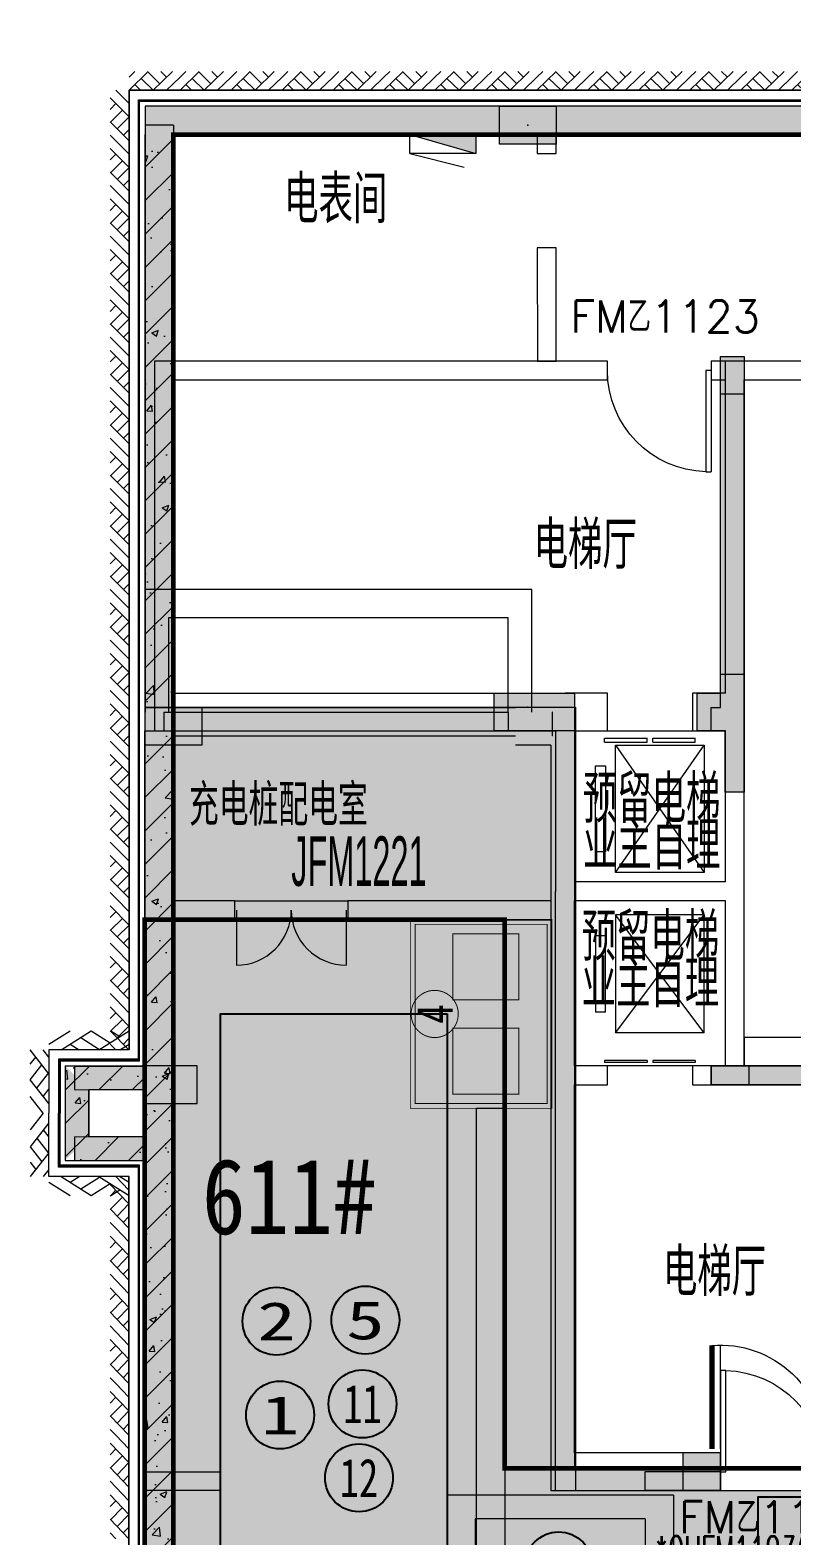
# Model space of a CAD drawing. Extents: x -264757 to 86229, y 4049843 to 4347093.
# Drawn here: x -90275 to -82201, y 4215028 to 4230986 of the extents above; entities that cross this region are included whole.
import ezdxf
from ezdxf.enums import TextEntityAlignment as Align

# ---------------------------------------------------------------- set-up
doc = ezdxf.new("R2010")
doc.units = 0
doc.header["$LTSCALE"] = 1000
doc.header["$MEASUREMENT"] = 0
doc.linetypes.add('DASH', pattern=[0.35, 0.25, -0.1])
doc.layers.get('0').update_dxf_attribs({"color": 8})
for name, color, linetype in [('AX-01DK-PB01$0$AX-001DK-01-PB01-02$0$A-3-Htch(wall)', 8, 'Continuous'), ('AX-01DK-PB01$0$AX-03CK-02-PB01$0$AX-03CK-02-PB01$0$PUB_HATCH', 8, 'Continuous'), ('AX-01DK-PB01$0$AX-03CK-02-PB01$0$AX-03CK-02-PB01$0$人防$0$人防$0$DOOR_FIRE_TEXT', 8, 'Continuous'), ('PUB_HATCH', 8, 'Continuous'), ('不利因素11-尽端停车', 7, 'Continuous'), ('不利因素12-不满足一次性出车', 7, 'Continuous'), ('不利因素2-紧邻集水坑、排水沟', 7, 'Continuous'), ('不利因素5-单面靠墙', 7, 'Continuous'), ('不利因素9-坡道上停车', 7, 'Continuous'), ('不可售车位', 255, 'Continuous'), ('普通车位', 7, 'Continuous')]:
    doc.layers.add(name, color=color, linetype=linetype)
doc.layers.add('AX-01DK-PB01$0$AX-001DK-01-PB01-02$0$A-3-WinF(Text)', color=8, linetype='Continuous', plot=False)
doc.layers.add('AX-01DK-PB01$0$AX-03CK-02-PB01$0$AX-03CK-02-PB01$0$WINDOW_TEXT', color=8, linetype='Continuous', plot=False)
doc.layers.add('无关图层', color=8, linetype='Continuous', lineweight=0)
doc.layers.add('无关图层 @ 1', color=8, linetype='Continuous', lineweight=0)
doc.layers.add('车位归属楼栋范围线', color=7, linetype='Continuous', true_color=0x19e6c7)
doc.styles.add('AX-01DK-PB01$0$AX-001DK-01-PB01-02$0$_TCH_WINDOW', font='SIMPLEX', dxfattribs={"bigfont": 'GBCBIG'})
doc.styles.add('AX-01DK-PB01$0$AX-03CK-02-PB01$0$AX-03CK-02-PB01$0$_TCH_DIM', font='SIMPLEX', dxfattribs={"bigfont": 'GBCBIG'})
doc.styles.add('AX-01DK-PB01$0$AX-03CK-02-PB01$0$AX-03CK-02-PB01$0$_TCH_DIM_T3', font='SIMPLEX', dxfattribs={"width": 0.705882, "bigfont": 'GBCBIG'})
doc.styles.add('AX-01DK-PB01$0$AX-03CK-02-PB01$0$AX-03CK-02-PB01$0$人防$0$人防$0$_TCH_DIM', font='$ GAD E', dxfattribs={"width": 0.7, "bigfont": '$ GAD C'})
doc.styles.add('AX-01DK-PB01$0$Standard', font='gbenor.shx', dxfattribs={"bigfont": 'gbcbig.shx'})
doc.styles.add('AX-01DK-PB01$1$AX-001DK-01-PB01-02$0$Standard', font='gbenor.shx', dxfattribs={"bigfont": 'gbcbig.shx'})
doc.styles.add('AX-01DK-PB01$1$AX-001DK-01-PB01-02$0$黑体', font='simhei.ttf')
doc.styles.add('AX-ACK-P01-WALL$0$黑体', font='simhei.ttf')
doc.styles.add('SX-ACK-PB01-WNC-ALL$0$黑体', font='simhei.ttf')
doc.styles.add('坑编号', font='', dxfattribs={"width": 0.8})
doc.styles.add('黑体', font='simhei.ttf')
doc.styles.get('坑编号').set_extended_font_data('SimSun')

# ---------------------------------------------------------------- blocks, each defined once
blk = doc.blocks.new('A$C7e5eb487')
at = {"layer": '普通车位', "true_color": 0xf18f8e}
h = blk.add_hatch(color=11, dxfattribs=at)
h.dxf.hatch_style = 1
h.paths.add_polyline_path([(2400, 0), (2400, -5300), (0, -5300), (0, 0)])
blk = doc.blocks.new('普通车位')
at = {"layer": '无关图层'}
for p, q in [((-2.253, 3.186), (0.077, 3.764)), ((1.352, -1.38), (0.077, 3.764)), ((-1.889, 2.967), (-0.142, 3.4)), ((1.001, -1.21), (-0.142, 3.4)), ((-0.977, -1.958), (-2.253, 3.186)), ((-0.746, -1.643), (-1.889, 2.967)), ((-0.746, -1.643), (1.001, -1.21)), ((-0.977, -1.958), (1.352, -1.38))]:
    blk.add_line(p, q, dxfattribs=at)
for points in [[(0.074, 2.527), (0.879, 1.777)], [(-1.673, 2.094), (-2.033, 1.054)]]:
    blk.add_lwpolyline(points, dxfattribs=at)
blk.add_lwpolyline([(0.76, -0.239), (-0.987, -0.673), (-1.011, -0.575), (0.736, -0.142)], close=True, dxfattribs=at)
for centre, start, end in [((0.074, 2.527), 283.9287, 316.9845), ((-1.673, 2.094), 250.873, 283.9287)]:
    blk.add_arc(centre, 1.1, start, end, dxfattribs=at)
at = {"layer": '普通车位', "xscale": -0.0009999999999999812, "yscale": 0.0009999999999999812, "zscale": 0.0009999999999999812, "rotation": 13.92873520577783}
blk.add_blockref('A$C7e5eb487', (0.077, 3.764), dxfattribs=at)
blk = doc.blocks.new('SX-ACK-PB01-WNC-ALL$0$20200722.21183209')
at = {"layer": '不利因素5-单面靠墙', "true_color": 0x6d711d}
h = blk.add_hatch(color=66, dxfattribs=at)
h.dxf.hatch_style = 1
edge = h.paths.add_edge_path()
edge.add_arc((360, 360), 360, 0, 360)
at = {"layer": '不利因素5-单面靠墙'}
blk.add_circle((360, 360), 360, dxfattribs=at)
at = {"layer": '不利因素5-单面靠墙', "style": 'SX-ACK-PB01-WNC-ALL$0$黑体', "width": 1.390625}
blk.add_text('5', height=407, dxfattribs=at).set_placement((156, 156), (564, 156), align=Align.FIT)
blk = doc.blocks.new('20200722.21185040')
at = {"layer": '不利因素11-尽端停车', "true_color": 0xf21b23}
h = blk.add_hatch(color=240, dxfattribs=at)
h.dxf.hatch_style = 1
edge = h.paths.add_edge_path()
edge.add_arc((360, 360), 360, 0, 360)
at = {"layer": '不利因素11-尽端停车'}
blk.add_circle((360, 360), 360, dxfattribs=at)
at = {"layer": '不利因素11-尽端停车', "style": '黑体', "width": 0.695313}
blk.add_text('11', height=407.3, dxfattribs=at).set_placement((156, 156), (564, 156), align=Align.FIT)
blk = doc.blocks.new('20200722.21185335')
at = {"layer": '不利因素12-不满足一次性出车', "true_color": 0x201adc}
h = blk.add_hatch(color=182, dxfattribs=at)
h.dxf.hatch_style = 1
edge = h.paths.add_edge_path()
edge.add_arc((360, 360), 360, 0, 360)
at = {"layer": '不利因素12-不满足一次性出车'}
blk.add_circle((360, 360), 360, dxfattribs=at)
at = {"layer": '不利因素12-不满足一次性出车', "style": '黑体', "width": 0.695313}
blk.add_text('12', height=407.3, dxfattribs=at).set_placement((156, 156), (564, 156), align=Align.FIT)
blk = doc.blocks.new('20200722.21182239')
at = {"layer": '不利因素2-紧邻集水坑、排水沟', "true_color": 0xc46e92}
h = blk.add_hatch(color=233, dxfattribs=at)
h.dxf.hatch_style = 1
edge = h.paths.add_edge_path()
edge.add_arc((360, 360), 360, 0, 360)
at = {"layer": '不利因素2-紧邻集水坑、排水沟'}
blk.add_circle((360, 360), 360, dxfattribs=at)
at = {"layer": '不利因素2-紧邻集水坑、排水沟', "style": '黑体', "width": 1.390625}
blk.add_text('2', height=407, dxfattribs=at).set_placement((156, 156), (564, 156), align=Align.FIT)
blk = doc.blocks.new('afafafa')
at = {"layer": '不可售车位', "true_color": 0x757b8a}
h = blk.add_hatch(color=8, dxfattribs=at)
h.dxf.hatch_style = 1
h.paths.add_polyline_path([(2400, 0), (2400, -10400), (0, -10400), (0, 0)])
at = {"layer": '不可售车位', "color": 8, "true_color": 0x757b8a}
blk.add_lwpolyline([(2400, 0), (2400, -10400), (0, -10400), (0, 0)], close=True, dxfattribs=at)
blk = doc.blocks.new('销控车位')
at = {"layer": '不可售车位', "true_color": 0x757b8a}
h = blk.add_hatch(color=8, dxfattribs=at)
h.dxf.hatch_style = 1
h.paths.add_polyline_path([(2400, 0), (2400, -5300), (0, -5300), (0, 0)])
at = {"layer": '不可售车位', "color": 8, "true_color": 0x757b8a}
blk.add_lwpolyline([(2400, 0), (2400, -5300), (0, -5300), (0, 0)], close=True, dxfattribs=at)
blk = doc.blocks.new('AX-01DK-PB01-RFTC')
at = {"layer": '无关图层'}
h = blk.add_hatch(color=251, dxfattribs=at)
h.dxf.hatch_style = 1
h.paths.add_polyline_path([(19773, -61220), (19773, -62171), (18423, -62170), (18423, -70471), (12324, -70471), (12323, -62170), (7773, -62170), (7777, -120370), (8177, -120370), (8177, -120315), (14323, -119683), (14322, -126122), (25972, -126122), (25972, -124922), (26822, -124926), (26822, -122452), (33923, -122452), (33923, -124922), (34773, -124922), (34773, -126122), (41373, -126125), (41373, -124372), (41823, -124372), (41823, -122152), (41447, -122152), (41447, -120270), (48923, -120270), (48923, -123125), (49323, -123125), (49323, -124675), (51824, -124674), (51824, -124055), (54717, -124055), (54717, -125871), (56816, -125871), (56816, -116250), (55967, -116250), (55967, -111420), (63072, -111420), (63072, -103570), (62080, -103570), (62073, -94584), (64569, -94584), (64573, -65385), (66999, -65385), (67002, -52470), (67402, -52470), (67397, -31965), (65807, -31965), (65807, -26418), (68456, -26418), (68457, -17070), (67422, -17070), (67422, -13843), (60301, -13843), (60302, -3770), (55750, -3770), (55750, -12070), (49652, -12070), (49649, -9275), (45355, -9275), (45349, -3821), (40751, -3820), (40750, -12070), (34663, -12070), (34649, -3820), (25757, -3820), (25757, -12071), (19650, -12071), (19650, -3820), (10752, -3820), (10751, -12072), (4662, -12071), (4661, -3769), (4150, -3770), (100, -3769), (100, -23171), (-701, -23171), (-701, -29550), (100, -29550), (11250, -29550), (11250, -32020), (12100, -32020), (12100, -32970), (10750, -32970), (10754, -41272), (4647, -41271), (4650, -32970), (1953, -32970), (1953, -34670), (100, -34670), (100, -57801), (9743, -57801), (9743, -57272), (13567, -57272), (13567, -56751), (15417, -56751), (15416, -58750), (18923, -58750), (18923, -61220)])
h.paths.add_polyline_path([(41812, -58753), (48919, -58753), (48919, -61220), (49773, -61220), (49773, -62170), (48419, -62173), (48426, -70475), (42319, -70475), (42324, -67872), (39323, -67876), (39323, -62423), (41812, -62423)], flags=16)
h.paths.add_polyline_path([(33923, -58751), (33923, -61220), (34773, -61220), (34773, -62170), (33423, -62171), (33430, -70475), (27323, -70475), (27323, -62171), (26373, -62170), (26373, -60670), (26815, -60670), (26823, -58751), (31623, -58751), (31623, -58751)], flags=16)
h.paths.add_polyline_path([(40754, -41272), (34647, -41271), (34650, -32970), (33700, -32970), (33700, -31470), (34142, -31470), (34150, -29551), (38951, -29551), (38950, -29550), (41250, -29550), (41250, -32020), (42100, -32020), (42100, -32970), (40750, -32970)], flags=16)
h.paths.add_polyline_path([(49647, -41270), (49655, -38470), (45349, -38475), (45349, -33220), (49142, -33220), (49142, -29550), (56249, -29550), (56250, -32020), (57100, -32020), (57100, -32970), (55749, -32970), (55754, -41271)], flags=16)
h.paths.add_polyline_path([(25764, -41272), (19657, -41271), (19657, -32970), (19150, -32970), (19150, -29550), (26257, -29550), (26250, -32020), (27100, -32020), (27100, -32970), (25757, -32970)], flags=16)
h.paths.add_polyline_path([(41812, -87950), (48919, -87950), (48919, -90420), (49773, -90420), (49773, -91370), (48419, -91370), (48428, -99684), (41519, -99659), (41519, -97070), (39326, -97074), (39319, -91620), (41822, -91620)], flags=16)
h.paths.add_polyline_path([(33925, -87950), (33923, -90420), (34773, -90420), (34773, -91370), (33425, -91370), (33428, -99683), (26519, -99658), (26523, -95371), (27330, -95371), (27324, -91371), (26373, -91370), (26373, -89870), (26823, -89870), (26823, -87951), (31623, -87951), (31623, -87951)], flags=16)
h.paths.add_polyline_path([(18923, -87950), (18922, -90419), (19772, -90419), (19772, -91369), (18420, -91369), (18427, -99677), (11523, -99666), (11523, -95370), (12323, -95370), (12323, -91370), (10974, -91370), (10974, -90420), (11823, -90420), (11823, -87950)], flags=16)
h.paths.add_polyline_path([(62209, -60116), (64273, -60116), (64273, -55267), (62209, -55267)], flags=16)
h.paths.add_polyline_path([(59799, -89432), (61752, -89432), (61752, -84521), (59799, -84521)], flags=16)
blk.add_lwpolyline([(100, -23171), (100, -3769), (4155, -3769), (4150, -3770), (4661, -3769), (4662, -12071), (10751, -12072), (10752, -3820), (19650, -3820)], dxfattribs=at)
blk = doc.blocks.new('AX-01DK-PB01$1$$LinePat$素土夯实')
at = {"layer": '无关图层'}
for p, q in [((0, -210), (210, 0)), ((120, -300), (420, 0)), ((420, 0), (608, -188)), ((495, -300), (795, 0)), ((615, 0), (705, -90)), ((315, -105), (502, -293)), ((210, -210), (300, -300)), ((705, -300), (795, -210))]:
    blk.add_line(p, q, dxfattribs=at)
blk = doc.blocks.new('*U125')
at = {"layer": '无关图层', "const_width": 10}
for points in [[(1000, 0), (-1000, 0), (-1000, 1500), (1000, 1500)], [(950, 50), (-950, 50), (-950, 1450), (950, 1450)], [(-150, 1050), (-850, 1050), (-850, 350), (-150, 350)], [(850, 1050), (150, 1050), (150, 350), (850, 350)]]:
    blk.add_lwpolyline(points, close=True, dxfattribs=at)
blk.add_lwpolyline([(0, 1492, 0.098491), (-96, 1473, 0.098491), (-177, 1419, 0.098491), (-231, 1338, 0.098491), (-250, 1242, 0.098491), (-231, 1146, 0.098491), (-177, 1065, 0.098491), (-96, 1011, 0.098491), (0, 992, 0.098491), (96, 1011, 0.098491), (177, 1065, 0.098491), (231, 1146, 0.098491), (250, 1242, 0.098491), (231, 1338, 0.098491), (177, 1419, 0.098491), (96, 1473, 0.098491)], format="xyb", close=True, dxfattribs=at)
at = {"layer": '无关图层', "style": '坑编号', "width": 0.8}
blk.add_attdef('X', text='', height=380, dxfattribs=at).set_placement((0, 1242), align=Align.MIDDLE_CENTER)
blk = doc.blocks.new('*U187')
at = {"layer": '无关图层'}
ref = blk.add_blockref('*U125', (-84745, 4220559), dxfattribs=dict(at, rotation=90))
ref.add_attrib('X', '4', dxfattribs={"layer": '无关图层 @ 1', "height": 380, "rotation": 90, "style": '坑编号', "width": 0.8}).set_placement((-85987, 4220559), align=Align.MIDDLE_CENTER)
blk = doc.blocks.new('SX-CK-PB001-WNC$1$20211103.13313888')
at = {"layer": '无关图层'}
h = blk.add_hatch(color=256, dxfattribs=at)
h.dxf.hatch_style = 1
h.paths.add_polyline_path([(0, 600), (400, 600), (400, 0), (0, 0)])
blk.add_lwpolyline([(0, 600), (400, 600), (400, 0), (0, 0)], close=True, dxfattribs=at)
blk.add_point((200, 300), dxfattribs=at)
blk = doc.blocks.new('fasdfasdfasdfasdfasdf')
at = {"layer": '不利因素9-坡道上停车', "true_color": 0xe0aa15}
h = blk.add_hatch(color=42, dxfattribs=at)
h.dxf.hatch_style = 1
edge = h.paths.add_edge_path()
edge.add_arc((-119587, 4058555), 720, 0, 360)
at = {"layer": '不利因素9-坡道上停车'}
blk.add_circle((-119587, 4058555), 720, dxfattribs=at)
at = {"layer": '不利因素9-坡道上停车', "style": 'AX-ACK-P01-WALL$0$黑体', "width": 1.390625}
blk.add_text('1', height=815, dxfattribs=at).set_placement((-119994, 4058148), (-119180, 4058148), align=Align.FIT)
blk = doc.blocks.new('PX-03CK-XHS$1$$TWTSYS$00000508')
at = {"layer": '无关图层'}
for p, q in [((-0.5, 0.5), (0.324, 1.224)), ((-0.5, 0.5), (-0.5, -0.5)), ((-0.5, -0.5), (0.5, 0.5)), ((0.5, 0.5), (-0.5, 0.5)), ((0.5, -0.5), (0.5, 0.5)), ((-0.5, -0.5), (0.5, -0.5))]:
    blk.add_line(p, q, dxfattribs=at)
blk.add_solid([(0.5, -0.5), (0.5, 0.5), (-0.5, -0.5)], dxfattribs=at)
blk = doc.blocks.new('AX-01DK-PB01$0$AX-001DK-01-PP01$0$AX-001DK-01-PP01$0$$DORLIB2D$00000127')
at = {"layer": '无关图层'}
for points in [[(-0.533, 0.795), (-0.533, 0.69)], [(-0.033, 0.795), (-0.533, 0.795)], [(-0.033, 0.795), (-0.033, 0.69)], [(0.533, 0.795), (0.033, 0.795)], [(0.033, 0.795), (0.033, 0.69)], [(0.533, 0.795), (0.533, 0.69)], [(-0.033, 0.69), (-0.533, 0.69)], [(0.533, 0.69), (0.033, 0.69)], [(0.5, 0.5), (-0.5, 0.5)]]:
    blk.add_lwpolyline(points, dxfattribs=at)
blk = doc.blocks.new('AX-01DK-PB01$0$$DorLib2D$00000001')
at = {"layer": '无关图层'}
for p, q in [((0.45, 0.975), (0.5, 0.975)), ((0.45, 0), (0.45, 0.975)), ((0.5, 0), (0.5, 0.975)), ((0.5, 0), (0.45, 0))]:
    blk.add_line(p, q, dxfattribs=at)
at = {"layer": '无关图层', "lineweight": 13}
blk.add_arc((0.475, 0), 0.975, 91.4693, 180, dxfattribs=at)
blk = doc.blocks.new('AX-01DK-PB01$0$AX-03CK-02-PB01$0$AX-03CK-02-PB01$0$$U_DORLIB2D$00000009')
at = {"layer": '无关图层'}
blk.add_line((0.5, 0.219), (0.5, 1.213), dxfattribs=at)
at = {"layer": '无关图层', "const_width": 0.05}
blk.add_lwpolyline([(0.583, 0.219), (0.583, 1.219)], dxfattribs=at)
at = {"layer": '无关图层'}
blk.add_arc((0.5, 0.219), 1.001, 85.224, 182.3859, dxfattribs=at)
blk = doc.blocks.new('_FZH')
blk.add_lwpolyline([(-0.5, -0.5), (0.5, -0.5), (0.5, 0.5), (-0.5, 0.5)], close=True)
at = {"layer": 'PUB_HATCH'}
blk.add_solid([(-0.5, -0.5), (0.5, -0.5), (-0.5, 0.5), (0.5, 0.5)], dxfattribs=at)
blk = doc.blocks.new('AX-01DK-PB01$0$AX-03CK-02-PB01$0$AX-03CK-02-PB01$0$人防$0$人防$0$$DorLib2D$00000004')
at = {"layer": '无关图层'}
for p, q in [((-0.485, 0), (-0.485, 0.485)), ((0.485, 0), (0.485, 0.485))]:
    blk.add_line(p, q, dxfattribs=at)
at = {"layer": '无关图层', "lineweight": 13}
for centre, start, end in [((-0.485, 0), 0, 90), ((0.485, 0), 90, 180)]:
    blk.add_arc(centre, 0.485, start, end, dxfattribs=at)

msp = doc.modelspace()

# ---------------------------------------------------------------- hatches: boundary and pattern name
at = {"layer": 'AX-01DK-PB01$0$AX-001DK-01-PB01-02$0$A-3-Htch(wall)'}
msp.add_hatch(color=256, dxfattribs=at).paths.add_polyline_path([(-88759.6, 4223508), (-89059.6, 4223808), (-89059.6, 4204408), (-88759.6, 4204108)])
at = {"layer": 'AX-01DK-PB01$0$AX-03CK-02-PB01$0$AX-03CK-02-PB01$0$PUB_HATCH'}
for points in [[(-89059.6, 4223808), (-88759.6, 4223508), (-85131.5, 4223508.1), (-85131.5, 4223808.1)], [(-84756.6, 4223408), (-84506.6, 4223808.1), (-85131.6, 4223807.9), (-85131.5, 4223407.9)], [(-84506.6, 4223808.1), (-84756.6, 4223408), (-84756.6, 4221633.2), (-84506.6, 4221633.2)], [(-84739.1, 4223758), (-84743.2, 4223758), (-84743.2, 4223508), (-84739.1, 4223508)], [(-84506.6, 4221633.2), (-84756.6, 4221633.2), (-84756.6, 4215507.5), (-84506.6, 4215757.6)], [(-83181.6, 4215508.1), (-83356.6, 4215508.1), (-83356.6, 4215757.7), (-84506.6, 4215757.6), (-84756.6, 4215507.5), (-83181.6, 4215507.8)], [(-82956.8, 4215507.8), (-82956.9, 4215508.1), (-83181.6, 4215508.1), (-83181.6, 4215507.8)]]:
    msp.add_hatch(color=256, dxfattribs=at).paths.add_polyline_path(points)
at = {"layer": '无关图层'}
h = msp.add_hatch(dxfattribs=at)
h.set_pattern_fill('钢筋混凝土', color=256, scale=100)
h.set_pattern_definition([(45, (-4e-05, 0.0001), (-176.776695, 176.776695), []), (50, (-4e-05, 0.0001), (717.26018, -62.752135), [75, -825]), (355, (-4e-05, 0.0001), (-138.75133, 752.19213), [60, -660]), (100.4514, (59.8, -5.2), (578.50938, 689.43954), [63.74019, -701.14211]), (46.1842, (-4e-05, 200), (1067.24105, -165.51901), [112.5, -1237.5]), (96.6356, (88.9, 186.2), (934.6627, 974.11787), [95.6103, -1051.713]), (351.1842, (-4e-05, 200), (934.66195, 974.1186), [90, -990]), (21, (100, 150), (596.90705, -402.61889), [75, -825]), (326, (100, 150), (243.31533, 725.15005), [60, -660]), (71.4514, (149.74, 116.45), (840.22263, 322.5305), [63.74019, -701.14211]), (37.5, (-4e-05, 0.0001), (12.159855, 332.893854), [0, -652, 0, -670, 0, -662.5]), (7.5, (-4e-05, 0.0001), (263.069537, 394.411712), [0, -382, 0, -637, 0, -252.5]), (327.5, (-223, 0.0001), (533.822436, -22.554872), [0, -250, 0, -780, 0, -1035]), (317.5, (-323, 0.0001), (583.18617, 100.10498), [0, -325, 0, -518, 0, -735])])
h.paths.add_polyline_path([(-89056.6, 4229878), (-69839.6, 4229878), (-69839.6, 4244762.1), (-70139.6, 4244762.1), (-70139.6, 4230178), (-89056.6, 4230178)])
for points in [[(-69840, 4229879), (-70140, 4230179), (-89056.2, 4230179), (-88756.2, 4229879)], [(-89056.2, 4229979), (-89056.2, 4223808.1), (-88756.2, 4223808.1), (-88756.2, 4229979)], [(-82706.1, 4227527.9), (-82706.4, 4227127.9), (-82956.3, 4227127.9), (-82955.9, 4227527.9)], [(-83205.5, 4223958.4), (-82956.4, 4223957.1), (-82956.4, 4224158.4), (-82705.5, 4224158.4), (-82705.5, 4222908.1), (-82906.3, 4222908.1), (-82906.3, 4223557.9), (-83205.5, 4223558.4)], [(-85356.3, 4223958.1), (-84506.3, 4223958.1), (-84506.3, 4223558.1), (-85356.3, 4223558.1)], [(-89056.6, 4223808.1), (-88456.6, 4223808.1), (-88456.6, 4223408.1), (-89056.6, 4223408.1)], [(-89654.4, 4219757), (-89904.4, 4220007.7), (-89904.4, 4219006.5), (-89654.4, 4219257.2)], [(-89804.6, 4219757.4), (-89059.9, 4219755.3), (-89059.2, 4220005.3), (-89803.9, 4220007.4)], [(-88506.3, 4220008.6), (-89056.4, 4220008.6), (-89056.4, 4219608.6), (-88506.3, 4219608.6)], [(-83056.3, 4220007.5), (-82656.1, 4220008.1), (-82656.1, 4219807), (-83056.3, 4219806.5)], [(-89803.9, 4219006.8), (-89059.2, 4219008.9), (-89059.9, 4219258.9), (-89804.6, 4219256.8)], [(-89056.4, 4215708.1), (-88256.3, 4215708.1), (-88256.3, 4215508.1), (-89056.4, 4215508.1)], [(-83756.6, 4215708.6), (-82956.4, 4215709.1), (-82956.4, 4215508.1), (-83756.6, 4215507.5)]]:
    msp.add_hatch(color=256, dxfattribs=at).paths.add_polyline_path(points)
h = msp.add_hatch(dxfattribs=at)
h.set_pattern_fill('钢筋混凝土', color=256, scale=100)
h.set_pattern_definition([(45, (-890967.2, 4676018.46), (-176.776695, 176.776695), []), (50, (-890967.2, 4676018.46), (717.2602, -62.75213), [75, -825]), (355, (-890967.2, 4676018.46), (-138.75133, 752.19213), [60, -660]), (100.4514, (-890907.44, 4676013.2), (578.5094, 689.43954), [63.7402, -701.1421]), (46.1842, (-890967.2, 4676218.46), (1067.24105, -165.519), [112.5, -1237.5]), (96.6356, (-890878.3, 4676204.7), (934.6627, 974.1179), [95.6103, -1051.713]), (351.1842, (-890967.2, 4676218.5), (934.662, 974.1186), [90, -990]), (21, (-890867.2, 4676168.46), (596.90705, -402.6189), [75, -825]), (326, (-890867.2, 4676168.46), (243.31533, 725.15005), [60, -660]), (71.4514, (-890817.5, 4676134.9), (840.22263, 322.5305), [63.7402, -701.1421]), (37.5, (-890967.2, 4676018.46), (12.159855, 332.893854), [0, -652, 0, -670, 0, -662.5]), (7.5, (-890967.2, 4676018.46), (263.06954, 394.41171), [0, -382, 0, -637, 0, -252.5]), (327.5, (-891190.2, 4676018.46), (533.82244, -22.55487), [0, -250, 0, -780, 0, -1035]), (317.5, (-891290.2, 4676018.46), (583.18617, 100.10498), [0, -325, 0, -518, 0, -735])])
edge = h.paths.add_edge_path()
edge.add_line((-89056.6, 4223808.1), (-89056.6, 4229878))
edge.add_line((-89056.6, 4229878), (-88756.6, 4229878))
edge.add_line((-88756.6, 4229878), (-88756.6, 4223808.1))
edge.add_line((-88756.6, 4223808.1), (-89056.6, 4223808.1))
h = msp.add_hatch(color=256, dxfattribs=at)
h.dxf.hatch_style = 1
h.paths.add_polyline_path([(-83055.5, 4223557.9), (-83055.5, 4223807.9), (-82956.4, 4223807.9), (-82956.4, 4227527.9), (-82706.4, 4227527.9), (-82705.5, 4223807.9), (-82705.5, 4222907.9), (-82905.5, 4222907.9), (-82905.5, 4223557.9)])
h = msp.add_hatch(dxfattribs=at)
h.set_pattern_fill('钢筋混凝土', color=256, scale=100)
h.set_pattern_definition([(45, (-1655180.34, 3705721.44), (-176.776695, 176.776695), []), (50, (-1655180.34, 3705721.44), (717.26018, -62.75213), [75, -825]), (355, (-1655180.34, 3705721.44), (-138.75133, 752.19213), [60, -660]), (100.4514, (-1655120.6, 3705716.2), (578.50938, 689.43954), [63.7402, -701.1421]), (46.1842, (-1655180.3, 3705921.44), (1067.24105, -165.519), [112.5, -1237.5]), (96.6356, (-1655091.4, 3705907.7), (934.6627, 974.1179), [95.6103, -1051.713]), (351.1842, (-1655180.3, 3705921.4), (934.66195, 974.1186), [90, -990]), (21, (-1655080.34, 3705871.44), (596.90705, -402.6189), [75, -825]), (326, (-1655080.34, 3705871.44), (243.31533, 725.15005), [60, -660]), (71.4514, (-1655030.6, 3705837.9), (840.22263, 322.5305), [63.7402, -701.1421]), (37.5, (-1655180.34, 3705721.44), (12.159855, 332.893854), [0, -652, 0, -670, 0, -662.5]), (7.5, (-1655180.34, 3705721.44), (263.06954, 394.41171), [0, -382, 0, -637, 0, -252.5]), (327.5, (-1655403.34, 3705721.44), (533.822436, -22.55487), [0, -250, 0, -780, 0, -1035]), (317.5, (-1655503.34, 3705721.44), (583.18617, 100.10498), [0, -325, 0, -518, 0, -735])])
h.paths.add_polyline_path([(-88756.3, 4211709.1), (-89056.4, 4211709.1), (-89057.7, 4223557.9), (-88757.5, 4223557.9)])
h = msp.add_hatch(dxfattribs=at)
h.set_pattern_fill('钢筋混凝土', color=256, scale=100)
h.set_pattern_definition([(45, (-96175.03, 4300100.13), (-176.7767, 176.7767), []), (50, (-96175, 4300100.1), (717.26, -62.752), [75, -825]), (355, (-96175, 4300100.1), (-138.751, 752.192), [60, -660]), (100.4514, (-96115.26, 4300094.9), (578.5094, 689.4395), [63.74, -701.142]), (46.1842, (-96175, 4300300.1), (1067.241, -165.519), [112.5, -1237.5]), (96.6356, (-96086.1, 4300286.3), (934.663, 974.118), [95.61, -1051.713]), (351.1842, (-96175, 4300300.1), (934.662, 974.119), [90, -990]), (21, (-96075, 4300250.1), (596.907, -402.619), [75, -825]), (326, (-96075, 4300250.1), (243.315, 725.15), [60, -660]), (71.4514, (-96025.3, 4300216.6), (840.2226, 322.5305), [63.74, -701.142]), (37.5, (-96175.03, 4300100.13), (12.15986, 332.89385), [0, -652, 0, -670, 0, -662.5]), (7.5, (-96175.03, 4300100.13), (263.0695, 394.4117), [0, -382, 0, -637, 0, -252.5]), (327.5, (-96398.03, 4300100.13), (533.8224, -22.5549), [0, -250, 0, -780, 0, -1035]), (317.5, (-96498.03, 4300100.13), (583.1862, 100.105), [0, -325, 0, -518, 0, -735])])
h.paths.add_polyline_path([(-89057.1, 4220007.1), (-89904.4, 4220007.1), (-89904.4, 4219007.1), (-89057.2, 4219007.2), (-89057.2, 4219257.1), (-89654.4, 4219257.1), (-89654.4, 4219757.1), (-89057.3, 4219757.2)])
h = msp.add_hatch(color=256, dxfattribs=at)
h.dxf.hatch_style = 1
h.paths.add_polyline_path([(-79856.3, 4220008), (-83056.3, 4220008.1), (-83056.3, 4219808.1), (-81556.3, 4219808.1), (-81556.3, 4219408.1), (-81356.3, 4219408.1), (-81356.3, 4219808.1), (-79856.3, 4219808.1)])
h = msp.add_hatch(color=256, dxfattribs=at)
h.dxf.hatch_style = 1
h.paths.add_polyline_path([(-83756.6, 4215708.1), (-81556.6, 4215708.1), (-81556.6, 4216558.1), (-81356.6, 4216558.1), (-81356.6, 4215708.1), (-79156.6, 4215708.1), (-79156.6, 4215508.1), (-83756.6, 4215508.1)])
h.paths.add_polyline_path([(-81056.6, 4215508.1), (-79956.6, 4215508.1), (-79956.6, 4215708.1), (-81056.6, 4215708.1)])
h.paths.add_polyline_path([(-82956.4, 4215508.1), (-81856.6, 4215508.1), (-81856.6, 4215708.1), (-82956.4, 4215708.1)], flags=17)

# ---------------------------------------------------------------- linework, layer by layer
for p, q in [((-89226.6, 4230348), (-89227.1, 4220178.8)), ((-89227.1, 4220178.8), (-89226.6, 4230348)), ((-70310.4, 4230348), (-89226.6, 4230348)), ((-89226.6, 4230348), (-70310.4, 4230348)), ((-89127.1, 4220058.8), (-89126.6, 4230248)), ((-89126.6, 4230248), (-70210.4, 4230248)), ((-89117.1, 4220058.8), (-89116.6, 4230238)), ((-89116.6, 4230238), (-70200.4, 4230238)), ((-70190.4, 4230228), (-89106.6, 4230228)), ((-70139.6, 4230178), (-89056.6, 4230178)), ((-89056.6, 4230178), (-89056.6, 4229878)), ((-70140, 4230179), (-89056.2, 4230179)), ((-89056.6, 4223808.1), (-89056.6, 4229878)), ((-89056.2, 4229979), (-89056.2, 4223808.1)), ((-88756.2, 4229979), (-89056.2, 4229979)), ((-88756.6, 4229878.1), (-69839.6, 4229878)), ((-88756.6, 4229878), (-88756.6, 4223808.1)), ((-88756.2, 4229979), (-88756.2, 4223808.1)), ((-69840, 4229879), (-88756.2, 4229879)), ((-84699.6, 4229879), (-84899.6, 4229878.9)), ((-84899.6, 4229878.9), (-84899.5, 4229678)), ((-84699.5, 4229678.1), (-84699.6, 4229879)), ((-84899.5, 4229678), (-84699.5, 4229678.1)), ((-84698.9, 4228678.1), (-84898.9, 4228678)), ((-84898.9, 4228678), (-84898.2, 4227477.8)), ((-84698.2, 4227478), (-84698.9, 4228678.1)), ((-88956.2, 4227477.9), (-88956.2, 4223557.9)), ((-84156.4, 4227477.9), (-88956.2, 4227477.9)), ((-84898.2, 4227477.8), (-84698.2, 4227478)), ((-84156.4, 4227277.9), (-84156.4, 4227477.9)), ((-82905.5, 4227477.9), (-83056.4, 4227477.9)), ((-83056.4, 4227477.9), (-83056.4, 4227277.9)), ((-81405.8, 4227477.9), (-82905.5, 4227477.9)), ((-82905.5, 4223957.9), (-82905.5, 4227477.9)), ((-82905.5, 4227277.9), (-82905.5, 4227477.9)), ((-88756.2, 4227277.9), (-88756.2, 4223957.9)), ((-88756.2, 4227277.9), (-84156.4, 4227277.9)), ((-83056.4, 4227277.9), (-82905.5, 4227277.9)), ((-82705.5, 4227277.9), (-81405.8, 4227277.9)), ((-82705.5, 4223657.9), (-82705.5, 4227277.9)), ((-88756.2, 4223957.9), (-84605.5, 4223957.9)), ((-84155.5, 4223957.9), (-84605.5, 4223957.9)), ((-84155.5, 4223557.9), (-84155.5, 4223957.9)), ((-82905.5, 4223957.9), (-83255.5, 4223957.9)), ((-83255.5, 4223957.9), (-83255.5, 4223557.9)), ((-89059.6, 4223808), (-85131.5, 4223808.1)), ((-89059.6, 4223808), (-89059.6, 4204408)), ((-88756.6, 4223808.1), (-89056.6, 4223808.1)), ((-88756.2, 4223808.1), (-89056.2, 4223808.1)), ((-84506.6, 4223808.1), (-85131.6, 4223807.9)), ((-84506.6, 4223808.1), (-84506.6, 4221633.2)), ((-88856.2, 4223758), (-85206.3, 4223758)), ((-88856.2, 4223758), (-88856.2, 4223558)), ((-85206.3, 4223758), (-85206.3, 4223558)), ((-84739.1, 4223758), (-84743.2, 4223758)), ((-84739.1, 4223508), (-84739.1, 4223758)), ((-82705.5, 4221857.9), (-82705.5, 4223657.9)), ((-88956.2, 4223557.9), (-84705.5, 4223557.9)), ((-88856.2, 4223558), (-85206.3, 4223558)), ((-88759.6, 4223508), (-85131.5, 4223508.1)), ((-88759.6, 4223508), (-88759.6, 4204108)), ((-84739.1, 4223508), (-84743.2, 4223508)), ((-84705.5, 4223557.9), (-84705.5, 4221857.9)), ((-84505.5, 4223557.9), (-84505.5, 4221957.9)), ((-84505.5, 4223557.9), (-84155.5, 4223557.9)), ((-83255.5, 4223557.9), (-82905.5, 4223557.9)), ((-82905.5, 4221957.9), (-82905.5, 4223557.9)), ((-84756.6, 4223408), (-85131.5, 4223407.9)), ((-84756.6, 4223408), (-84756.6, 4221633.2)), ((-82905.5, 4221957.9), (-84505.5, 4221957.9)), ((-88106.9, 4221758.2), (-88757.3, 4221758.2)), ((-88757.3, 4221758.2), (-88757.3, 4221558.2)), ((-88106.9, 4221758.2, 0), (-86906.9, 4221758.2, 0)), ((-88106.9, 4221558.2), (-88106.9, 4221758.2)), ((-84756.6, 4221758.2), (-86906.9, 4221758.2)), ((-86906.9, 4221758.2), (-86906.9, 4221558.2)), ((-84705.5, 4219907.9), (-84705.5, 4221857.9)), ((-82905.5, 4221757.9), (-84505.5, 4221757.9)), ((-84505.5, 4220007.9), (-84505.5, 4221757.9)), ((-82905.5, 4220007.9), (-82905.5, 4221757.9)), ((-82705.5, 4220007.9), (-82705.5, 4221857.9)), ((-88757.3, 4221558.2), (-88106.9, 4221558.2)), ((-88106.9, 4221558.2, 0), (-86906.9, 4221558.2, 0)), ((-86906.9, 4221558.2), (-84756.6, 4221558.2)), ((-84756.6, 4221633.2), (-84756.6, 4215507.5)), ((-84506.6, 4221633.2), (-84506.6, 4215757.6)), ((-83130.5, 4221607.9), (-84070.5, 4221607.9)), ((-84070.5, 4221607.9), (-84070.5, 4220357.9)), ((-84070.5, 4220357.9), (-83130.5, 4221607.9)), ((-83130.5, 4220357.9), (-84070.5, 4221607.9)), ((-83130.5, 4220357.9), (-83130.5, 4221607.9)), ((-84175.5, 4221387.9), (-84280.5, 4221387.9)), ((-84280.5, 4221387.9), (-84280.5, 4220577.9)), ((-84175.5, 4220577.9), (-84175.5, 4221387.9)), ((-84175.5, 4220577.9), (-84280.5, 4220577.9)), ((-89227.1, 4220178.8), (-90075.3, 4220178.8)), ((-90075.3, 4220178.8), (-90075.3, 4219507.1)), ((-89117.1, 4220078.8), (-89975.3, 4220078.8)), ((-89975.3, 4220078.8), (-89975.3, 4219507.1)), ((-89117.1, 4220068.8), (-89965.3, 4220068.8)), ((-89965.3, 4220068.8), (-89965.3, 4219507.1)), ((-89117.1, 4220058.8), (-89955.3, 4220058.8)), ((-89955.3, 4220058.8), (-89955.3, 4219507.1)), ((-89904.4, 4220007.7), (-89904.4, 4219006.5)), ((-89803.9, 4220007.4), (-89804.6, 4219757.4)), ((-89803.9, 4220007.4), (-89059.2, 4220005.3)), ((-89227.1, 4220078.8), (-89227.1, 4220058.8)), ((-89227.1, 4220058.8), (-89227.1, 4220078.8)), ((-89059.2, 4220005.3), (-89059.9, 4219755.3)), ((-84155.5, 4220007.9), (-84505.5, 4220007.9)), ((-84155.5, 4219807.9), (-84155.5, 4220007.9)), ((-82905.5, 4220007.9), (-83255.5, 4220007.9)), ((-83255.5, 4220007.9), (-83255.5, 4219807.9)), ((-81455.2, 4220007.9), (-82705.5, 4220007.9)), ((-84705.5, 4215507.9), (-84705.5, 4219907.9)), ((-84505.5, 4215907.9), (-84505.5, 4219807.9)), ((-84505.5, 4219807.9), (-84155.5, 4219807.9)), ((-83255.5, 4219807.9), (-82805.5, 4219807.9)), ((-81555.2, 4219807.9), (-82805.5, 4219807.9)), ((-89804.6, 4219757.4), (-89059.9, 4219755.3)), ((-89654.4, 4219757), (-89654.4, 4219257.2)), ((-90075.3, 4218835.5), (-90075.3, 4219507.1)), ((-89975.3, 4218935.5), (-89975.3, 4219507.1)), ((-89965.3, 4218945.5), (-89965.3, 4219507.1)), ((-89955.3, 4218955.5), (-89955.3, 4219507.1)), ((-89804.6, 4219256.8), (-89059.9, 4219258.9)), ((-89804.6, 4219256.8), (-89803.9, 4219006.8)), ((-89059.9, 4219258.9), (-89059.2, 4219008.9)), ((-89803.9, 4219006.8), (-89059.2, 4219008.9)), ((-89117.1, 4218935.5), (-89975.3, 4218935.5)), ((-89117.1, 4218945.5), (-89965.3, 4218945.5)), ((-89117.1, 4218955.5), (-89955.3, 4218955.5)), ((-89128, 4204466.8), (-89127.2, 4218955.5)), ((-89118, 4204466.8), (-89117.2, 4218955.5)), ((-89227.1, 4218835.5), (-90075.3, 4218835.5)), ((-89227.2, 4218835.5), (-89228, 4204579.6)), ((-89228, 4204579.6), (-89227.2, 4218835.5)), ((-82955.1, 4215907.9), (-84505.5, 4215907.9)), ((-82956.8, 4215507.8), (-82956.9, 4215907.8)), ((-82955.1, 4215507.9), (-82955.1, 4215907.9)), ((-84506.6, 4215757.6), (-83356.6, 4215757.7)), ((-84756.6, 4215507.5), (-83181.6, 4215507.8)), ((-84705.5, 4215507.9), (-82955.1, 4215507.9)), ((-83181.6, 4215507.8), (-82956.8, 4215507.8)), ((-82956.8, 4215507.8), (-81856.8, 4215507.9))]:
    msp.add_line(p, q, dxfattribs=at)
for points in [[(-83055.5, 4223557.9), (-83055.5, 4223807.9), (-82956.4, 4223807.9), (-82956.4, 4227527.9), (-82706.4, 4227527.9), (-82705.5, 4223807.9), (-82705.5, 4222907.9), (-82905.5, 4222907.9), (-82905.5, 4223557.9)], [(-82706.1, 4227527.9), (-82706.4, 4227127.9), (-82956.3, 4227127.9), (-82955.9, 4227527.9)], [(-85207.1, 4223758), (-85207.1, 4224758), (-88806.7, 4224758), (-88806.7, 4223758)], [(-83205.5, 4223958.4), (-82956.4, 4223957.1), (-82956.4, 4224158.4), (-82705.5, 4224158.4), (-82705.5, 4222908.1), (-82906.3, 4222908.1), (-82906.3, 4223557.9), (-83205.5, 4223558.4)], [(-85356.3, 4223958.1), (-84506.3, 4223958.1), (-84506.3, 4223558.1), (-85356.3, 4223558.1)], [(-89056.6, 4223808.1), (-88456.6, 4223808.1), (-88456.6, 4223408.1), (-89056.6, 4223408.1)], [(-84070.5, 4223407.9), (-83130.5, 4223407.9), (-83130.5, 4222057.9), (-84070.5, 4222057.9)], [(-84280.5, 4223187.9), (-84175.5, 4223187.9), (-84175.5, 4222277.9), (-84280.5, 4222277.9)], [(-88506.3, 4220008.6), (-89056.4, 4220008.6), (-89056.4, 4219608.6), (-88506.3, 4219608.6)], [(-79856.3, 4220008), (-83056.3, 4220008.1), (-83056.3, 4219808.1), (-81556.3, 4219808.1), (-81556.3, 4219408.1), (-81356.3, 4219408.1), (-81356.3, 4219808.1), (-79856.3, 4219808.1)], [(-83056.3, 4220007.5), (-82656.1, 4220008.1), (-82656.1, 4219807), (-83056.3, 4219806.5)], [(-89056.4, 4215708.1), (-88256.3, 4215708.1), (-88256.3, 4215508.1), (-89056.4, 4215508.1)], [(-83756.6, 4215708.6), (-82956.4, 4215709.1), (-82956.4, 4215508.1), (-83756.6, 4215507.5)]]:
    msp.add_lwpolyline(points, close=True, dxfattribs=at)
for points in [[(-84956.6, 4223758), (-84957.1, 4225058), (-89056.7, 4225058), (-89056.7, 4223758)], [(-84070.5, 4222057.9), (-83130.5, 4223407.9)], [(-84070.5, 4223407.9), (-83130.5, 4222057.9)], [(-83130.5, 4220357.9), (-84070.5, 4220357.9)], [(-80205.5, 4220008.9), (-80205.5, 4220308.9), (-82705.5, 4220308.9), (-82705.5, 4220008.9), (-80205.5, 4220007.9), (-80205.5, 4220308.9)], [(-85545, 4211308.1), (-85545, 4219559.2), (-85245, 4219559.2), (-85245, 4211308.1), (-85545, 4211308.1)]]:
    msp.add_lwpolyline(points, dxfattribs=at)
at = {"layer": '无关图层', "ltscale": 0.5}
for points in [[(-88756.3, 4211709.1), (-89056.4, 4211709.1), (-89057.7, 4223557.9), (-88757.5, 4223557.9)], [(-89057.1, 4220007.1), (-89904.4, 4220007.1), (-89904.4, 4219007.1), (-89057.2, 4219007.2), (-89057.2, 4219257.1), (-89654.4, 4219257.1), (-89654.4, 4219757.1), (-89057.3, 4219757.2)]]:
    msp.add_lwpolyline(points, close=True, dxfattribs=at)
at = {"layer": '车位归属楼栋范围线', "linetype": 'DASH', "ltscale": 5, "const_width": 50}
msp.add_lwpolyline([(-88756.2, 4198328), (-43982.8, 4198328), (-43982.8, 4194208), (-40374.5, 4194208), (-40374.5, 4198433.4), (-33056.5, 4198433.4), (-33056.5, 4204787.6), (-29169.3, 4204787.6), (-29169.3, 4234026.6), (-25762.5, 4234026.6), (-25762.4, 4245014.4), (-69839.9, 4245014.4), (-69839.9, 4229878), (-88756.2, 4229878)], close=True, dxfattribs=at)
msp.add_lwpolyline([(-28828.7, 4204358), (-28828.7, 4215897.7), (-44378.7, 4215897.7), (-44378.7, 4220848.8), (-47561.8, 4220848.8), (-47561.8, 4215881.9), (-55250.5, 4215881.9), (-55250.5, 4221108), (-62711.7, 4221108), (-62711.7, 4215838.1), (-70226.3, 4215838.1), (-70226.3, 4221071.5), (-77647.6, 4221071.5), (-77647.6, 4215744), (-85245, 4215744), (-85245, 4221559.2), (-88757.3, 4221559.2), (-89059.6, 4221559.2), (-89059.6, 4170077)], dxfattribs=at)

# ---------------------------------------------------------------- block references
at = {"layer": '不利因素11-尽端停车'}
msp.add_blockref('20200722.21185040', (-87112.4, 4216066.4), dxfattribs=at)
at = {"layer": '不利因素12-不满足一次性出车'}
msp.add_blockref('20200722.21185335', (-87149, 4215283), dxfattribs=at)
at = {"layer": '不利因素2-紧邻集水坑、排水沟'}
for p in [(-88023.5, 4216943), (-85032.1, 4214349.4)]:
    msp.add_blockref('20200722.21182239', p, dxfattribs=at)
at = {"layer": '不利因素5-单面靠墙'}
msp.add_blockref('SX-ACK-PB01-WNC-ALL$0$20200722.21183209', (-87081.6, 4216954.3), dxfattribs=at)
at = {"layer": '不可售车位'}
for name, p in [('afafafa', (-88256.3, 4220560, 0)), ('销控车位', (-82556.4, 4215443.1, 0))]:
    msp.add_blockref(name, p, dxfattribs=at)
at = {"layer": '无关图层'}
for name, p, xscale, yscale, zscale, rotation in [('AX-01DK-PB01$1$$LinePat$素土夯实', (-88686.1, 4230348), 0.6798274826254194, 0.6666666666666666, 0.6666666666666666, 180), ('AX-01DK-PB01$1$$LinePat$素土夯实', (-88145.6, 4230348), 0.6798274826254194, 0.6666666666666666, 0.6666666666666666, 180), ('AX-01DK-PB01$1$$LinePat$素土夯实', (-87605.2, 4230348), 0.6798274826254194, 0.6666666666666666, 0.6666666666666666, 180), ('AX-01DK-PB01$1$$LinePat$素土夯实', (-87064.7, 4230348), 0.6798274826254194, 0.6666666666666666, 0.6666666666666666, 180), ('AX-01DK-PB01$1$$LinePat$素土夯实', (-86524.2, 4230348), 0.6798274826254194, 0.6666666666666666, 0.6666666666666666, 180), ('AX-01DK-PB01$1$$LinePat$素土夯实', (-85983.8, 4230348), 0.6798274826254194, 0.6666666666666666, 0.6666666666666666, 180), ('AX-01DK-PB01$1$$LinePat$素土夯实', (-85443.3, 4230348), 0.6798274826254194, 0.6666666666666666, 0.6666666666666666, 180), ('AX-01DK-PB01$1$$LinePat$素土夯实', (-84902.9, 4230348), 0.6798274826254194, 0.6666666666666666, 0.6666666666666666, 180), ('AX-01DK-PB01$1$$LinePat$素土夯实', (-84362.4, 4230348), 0.6798274826254194, 0.6666666666666666, 0.6666666666666666, 180), ('AX-01DK-PB01$1$$LinePat$素土夯实', (-83821.9, 4230348), 0.6798274826254194, 0.6666666666666666, 0.6666666666666666, 180), ('AX-01DK-PB01$1$$LinePat$素土夯实', (-83281.5, 4230348), 0.6798274826254194, 0.6666666666666666, 0.6666666666666666, 180), ('AX-01DK-PB01$1$$LinePat$素土夯实', (-82741, 4230348), 0.6798274826254194, 0.6666666666666666, 0.6666666666666666, 180), ('AX-01DK-PB01$1$$LinePat$素土夯实', (-82200.5, 4230348), 0.6798274826254194, 0.6666666666666666, 0.6666666666666666, 180), ('AX-01DK-PB01$1$$LinePat$素土夯实', (-81660.1, 4230348), 0.6798274826254194, 0.6666666666666666, 0.6666666666666666, 180), ('AX-01DK-PB01$1$$LinePat$素土夯实', (-89226.6, 4230348), 0.6732346610438495, 0.6666666666666666, 0.6666666666666666, 269.9967811058686), ('PX-03CK-XHS$1$$TWTSYS$00000508', (-85899.6, 4229778.1), -700, 200, 700, 180), ('AX-01DK-PB01$1$$LinePat$素土夯实', (-89226.6, 4229812.8), 0.6732346610438495, 0.6666666666666666, 0.6666666666666666, 269.9967811058686), ('AX-01DK-PB01$1$$LinePat$素土夯实', (-89226.6, 4229277.5), 0.6732346610438495, 0.6666666666666666, 0.6666666666666666, 269.9967811058686), ('AX-01DK-PB01$1$$LinePat$素土夯实', (-89226.7, 4228742.3), 0.6732346610438495, 0.6666666666666666, 0.6666666666666666, 269.9967811058686), ('AX-01DK-PB01$1$$LinePat$素土夯实', (-89226.7, 4228207.1), 0.6732346610438495, 0.6666666666666666, 0.6666666666666666, 269.9967811058686), ('AX-01DK-PB01$1$$LinePat$素土夯实', (-89226.7, 4227671.9), 0.6732346610438495, 0.6666666666666666, 0.6666666666666666, 269.9967811058686), ('AX-01DK-PB01$1$$LinePat$素土夯实', (-89226.7, 4227136.7), 0.6732346610438495, 0.6666666666666666, 0.6666666666666666, 269.9967811058686), ('AX-01DK-PB01$1$$LinePat$素土夯实', (-89226.8, 4226601.4), 0.6732346610438495, 0.6666666666666666, 0.6666666666666666, 269.9967811058686), ('AX-01DK-PB01$1$$LinePat$素土夯实', (-89226.8, 4226066.2), 0.6732346610438495, 0.6666666666666666, 0.6666666666666666, 269.9967811058686), ('AX-01DK-PB01$1$$LinePat$素土夯实', (-89226.8, 4225531), 0.6732346610438495, 0.6666666666666666, 0.6666666666666666, 269.9967811058686), ('AX-01DK-PB01$1$$LinePat$素土夯实', (-89226.9, 4224995.8), 0.6732346610438495, 0.6666666666666666, 0.6666666666666666, 269.9967811058686), ('AX-01DK-PB01$1$$LinePat$素土夯实', (-89226.9, 4224460.5), 0.6732346610438495, 0.6666666666666666, 0.6666666666666666, 269.9967811058686), ('AX-01DK-PB01$1$$LinePat$素土夯实', (-89226.9, 4223925.3), 0.6732346610438495, 0.6666666666666666, 0.6666666666666666, 269.9967811058686), ('AX-01DK-PB01$0$AX-001DK-01-PP01$0$AX-001DK-01-PP01$0$$DORLIB2D$00000127', (-83705.5, 4223757.9), -900, -400, 400, 359.999999999911), ('AX-01DK-PB01$1$$LinePat$素土夯实', (-89227, 4223390.1), 0.6732346610438495, 0.6666666666666666, 0.6666666666666666, 269.9967811058686), ('AX-01DK-PB01$1$$LinePat$素土夯实', (-89227, 4222854.9), 0.6732346610438495, 0.6666666666666666, 0.6666666666666666, 269.9967811058686), ('AX-01DK-PB01$1$$LinePat$素土夯实', (-89227, 4222319.7), 0.6732346610438495, 0.6666666666666666, 0.6666666666666666, 269.9967811058686), ('AX-01DK-PB01$1$$LinePat$素土夯实', (-89227, 4221784.4), 0.6732346610438495, 0.6666666666666666, 0.6666666666666666, 269.9967811058686), ('AX-01DK-PB01$1$$LinePat$素土夯实', (-89227.1, 4221249.2), 0.6732346610438495, 0.6666666666666666, 0.6666666666666666, 269.9967811058686), ('AX-01DK-PB01$1$$LinePat$素土夯实', (-89227.1, 4220714), 0.6732346610438495, 0.6666666666666666, 0.6666666666666666, 269.9967811058686), ('AX-01DK-PB01$1$$LinePat$素土夯实', (-90075.3, 4220378.8), 1.066913252588719, 0.6666666666666666, 0.6666666666666666, 6.920208973131857e-10), ('AX-01DK-PB01$1$$LinePat$素土夯实', (-90275.3, 4219507.1), 0.844845103435278, 0.6666666666666666, 0.6666666666666666, 89.99999999971448), ('AX-01DK-PB01$0$AX-001DK-01-PP01$0$AX-001DK-01-PP01$0$$DORLIB2D$00000127', (-83705.5, 4219907.9), 900, 200, 200, 7.174070222237814e-09), ('AX-01DK-PB01$1$$LinePat$素土夯实', (-90275.3, 4219507.1), -0.844845103435278, 0.6666666666666666, 0.6666666666666666, 90.00000000028551), ('AX-01DK-PB01$1$$LinePat$素土夯实', (-90075.3, 4218635.5), -1.066913252588719, 0.6666666666666666, 0.6666666666666666, 179.999999999308), ('AX-01DK-PB01$1$$LinePat$素土夯实', (-89227.2, 4218835.5), 0.6896899299279543, 0.6666666666666666, 0.6666666666666666, 269.9967811058686), ('AX-01DK-PB01$1$$LinePat$素土夯实', (-89227.2, 4218287.2), 0.6896899299279543, 0.6666666666666666, 0.6666666666666666, 269.9967811058686), ('AX-01DK-PB01$1$$LinePat$素土夯实', (-89227.3, 4217738.9), 0.6896899299279543, 0.6666666666666666, 0.6666666666666666, 269.9967811058686), ('AX-01DK-PB01$1$$LinePat$素土夯实', (-89227.3, 4217190.6), 0.6896899299279543, 0.6666666666666666, 0.6666666666666666, 269.9967811058686), ('AX-01DK-PB01$1$$LinePat$素土夯实', (-89227.3, 4216642.3), 0.6896899299279543, 0.6666666666666666, 0.6666666666666666, 269.9967811058686), ('AX-01DK-PB01$1$$LinePat$素土夯实', (-89227.4, 4216093.9), 0.6896899299279543, 0.6666666666666666, 0.6666666666666666, 269.9967811058686), ('AX-01DK-PB01$1$$LinePat$素土夯实', (-89227.4, 4215545.6), 0.6896899299279543, 0.6666666666666666, 0.6666666666666666, 269.9967811058686)]:
    msp.add_blockref(name, p, dxfattribs=dict(at, xscale=xscale, yscale=yscale, zscale=zscale, rotation=rotation))
at = {"layer": '无关图层', "rotation": 90}
msp.add_blockref('SX-CK-PB001-WNC$1$20211103.13313888', (-84699.6, 4229778), dxfattribs=at)
at = {"layer": '无关图层'}
ref = msp.add_blockref('AX-01DK-PB01$0$$DorLib2D$00000001', (-83606.4, 4227377.9), dxfattribs=dict(at, xscale=1100, yscale=-1100, zscale=200, rotation=359.999999462366))
ref.add_attrib('A', 'FM乙1123', (-84547, 4227782.8), dxfattribs={"layer": 'AX-01DK-PB01$0$AX-001DK-01-PB01-02$0$A-3-WinF(Text)', "height": 337.59, "rotation": 360, "style": 'AX-01DK-PB01$0$AX-001DK-01-PB01-02$0$_TCH_WINDOW'})
msp.add_blockref('AX-01DK-PB01-RFTC', (-89156.8, 4227579.4), dxfattribs=at)
ref = msp.add_blockref('AX-01DK-PB01$0$AX-03CK-02-PB01$0$AX-03CK-02-PB01$0$人防$0$人防$0$$DorLib2D$00000004', (-87506.9, 4221658.2), dxfattribs=dict(at, xscale=-1200, yscale=-1200, zscale=200, rotation=2.352308703741427e-06))
ref.add_attrib('A', 'JFM1221', (-87506.9, 4221916.6), dxfattribs={"layer": 'AX-01DK-PB01$0$AX-03CK-02-PB01$0$AX-03CK-02-PB01$0$人防$0$人防$0$DOOR_FIRE_TEXT', "height": 525, "rotation": 0, "style": 'AX-01DK-PB01$0$AX-03CK-02-PB01$0$AX-03CK-02-PB01$0$人防$0$人防$0$_TCH_DIM', "width": 0.49})
ref = msp.add_blockref('AX-01DK-PB01$0$AX-03CK-02-PB01$0$AX-03CK-02-PB01$0$$U_DORLIB2D$00000009', (-82406.8, 4215707.9), dxfattribs=dict(at, xscale=-1100, yscale=1100, zscale=400, rotation=0.008002269133875327))
ref.add_attrib('A', '*GHFM1123(6)', (-83649.5, 4214639.2), dxfattribs={"layer": 'AX-01DK-PB01$0$AX-03CK-02-PB01$0$AX-03CK-02-PB01$0$WINDOW_TEXT', "height": 386.75, "rotation": 0.008, "style": 'AX-01DK-PB01$0$AX-03CK-02-PB01$0$AX-03CK-02-PB01$0$_TCH_DIM_T3', "width": 0.49827})
ref = msp.add_blockref('AX-01DK-PB01$0$$DorLib2D$00000001', (-82405.1, 4215707.9), dxfattribs=dict(at, xscale=1100, yscale=-1100, zscale=400, rotation=180.0000000004404))
ref.add_attrib('A', 'FM乙1123', (-83396.1, 4215057.9), dxfattribs={"layer": 'AX-01DK-PB01$0$AX-001DK-01-PB01-02$0$A-3-WinF(Text)', "height": 337.59, "style": 'AX-01DK-PB01$0$AX-001DK-01-PB01-02$0$_TCH_WINDOW'})
at = {"layer": '无关图层', "xscale": 399.7643987054471, "yscale": 399.6980569530278, "zscale": 399.6980569530278}
msp.add_blockref('_FZH', (-83156.7, 4215707.9), dxfattribs=at)
at = {"layer": '普通车位', "extrusion": (0, 0, -1), "xscale": -1000.000000000019, "yscale": 1000.00000000002, "zscale": -1000.000000000019, "rotation": 193.9287352057778}
msp.add_blockref('普通车位', (84876, 4213794, 0), dxfattribs=at)
at = {"layer": '车位归属楼栋范围线'}
msp.add_blockref('*U187', (0, 0), dxfattribs=at)
at = {"layer": '车位归属楼栋范围线', "xscale": 0.5, "yscale": 0.5, "zscale": 0.5}
msp.add_blockref('fasdfasdfasdfasdfasdf', (-27832.3, 2187031.2, 0), dxfattribs=at)

# ---------------------------------------------------------------- texts
at = {"layer": '无关图层'}
for s, height, style, p in [('电表间', 506.38, 'AX-01DK-PB01$1$AX-001DK-01-PB01-02$0$Standard', (-87582.7, 4228938.9)), ('电梯厅', 506.38, 'AX-01DK-PB01$0$Standard', (-84938.3, 4225274.7)), ('充电桩配电室', 438.87, 'AX-01DK-PB01$0$AX-03CK-02-PB01$0$AX-03CK-02-PB01$0$_TCH_DIM', (-88591.5, 4222553.5, 0)), ('预留电梯', 506.38, 'AX-01DK-PB01$0$Standard', (-84416.3, 4222584.4)), ('业主自理', 506.38, 'AX-01DK-PB01$0$Standard', (-84416.3, 4222090.1)), ('预留电梯', 506.38, 'AX-01DK-PB01$0$Standard', (-84429.3, 4221123.1)), ('业主自理', 506.38, 'AX-01DK-PB01$0$Standard', (-84429.3, 4220628.7)), ('电梯厅', 506.38, 'AX-01DK-PB01$0$Standard', (-83567.6, 4217570.9))]:
    msp.add_text(s, height=height, dxfattribs=dict(at, style=style)).set_placement(p)
at = {"layer": '无关图层', "style": 'AX-01DK-PB01$1$AX-001DK-01-PB01-02$0$黑体', "width": 0.85}
msp.add_text('611#', height=800, dxfattribs=at).set_placement((-88453.7, 4218225.8))

doc.saveas('drawing.dxf')
